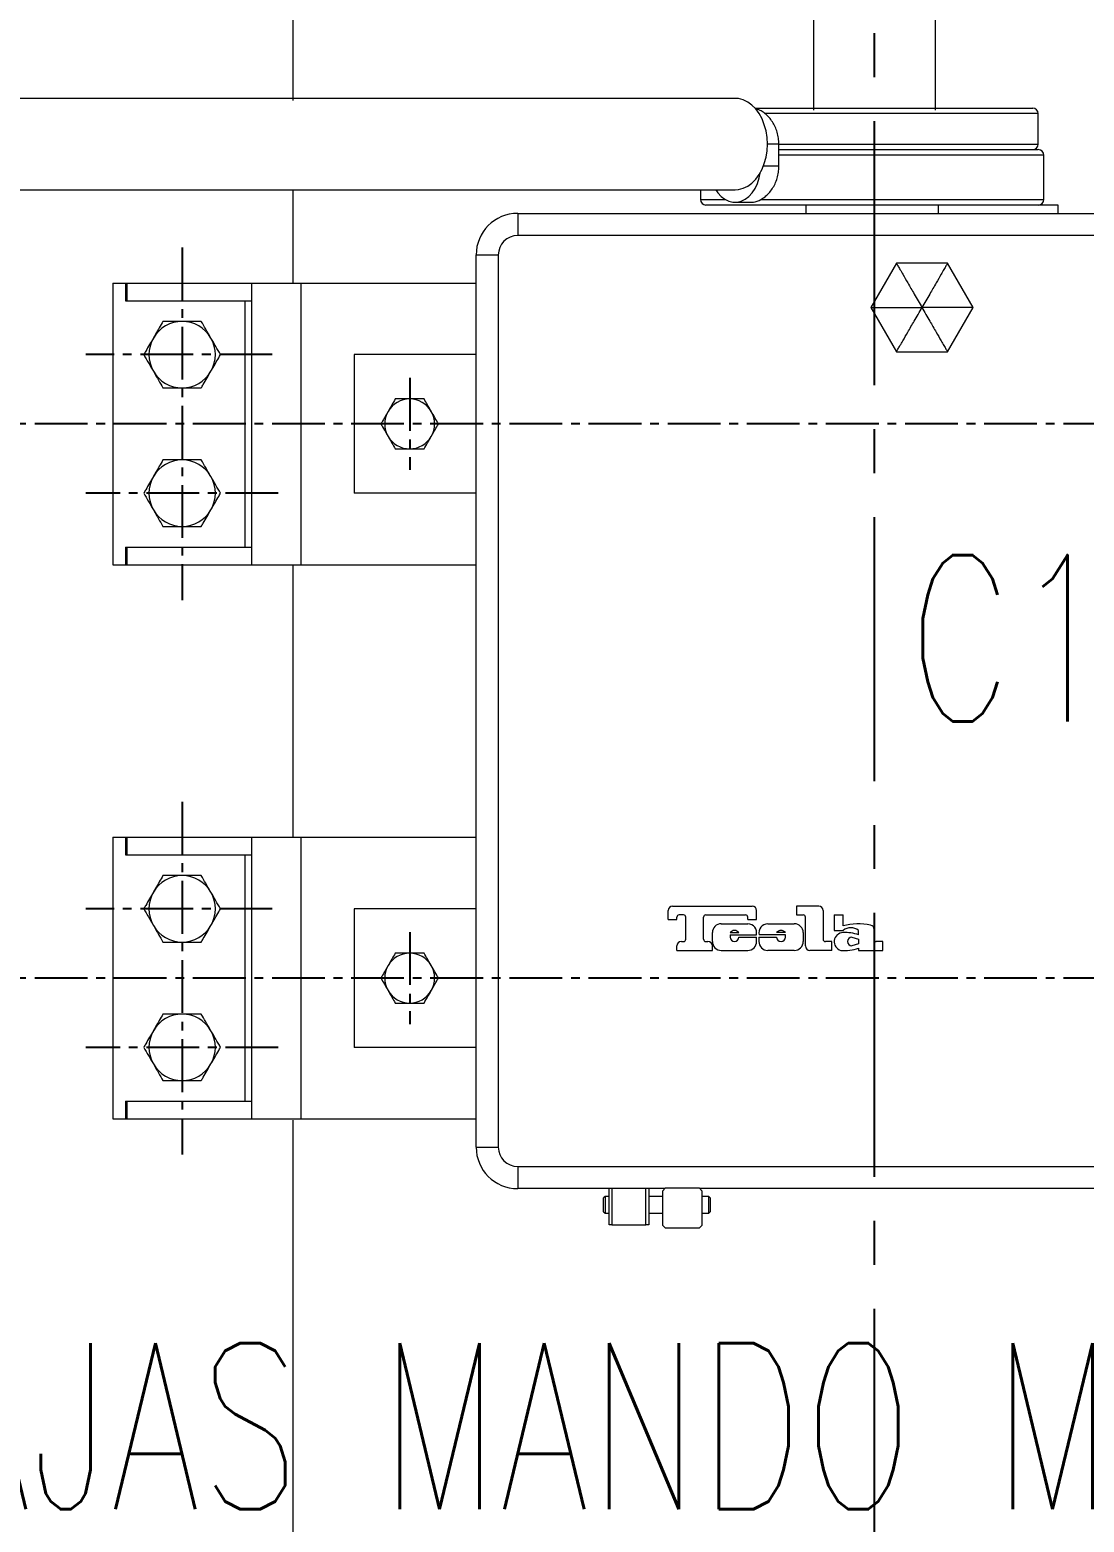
# Model space of a CAD drawing. Header units: millimetres. Extents: x 1587714 to 3094800, y -694377 to -413614.
# Drawn here: x 2024777 to 2025158, y -555875 to -555337 of the extents above; entities that cross this region are included whole.
import ezdxf

# ---------------------------------------------------------------- set-up
doc = ezdxf.new("R2010")
doc.units = ezdxf.units.MM
doc.linetypes.add('CENTER2', pattern=[28.575, 19.05, -3.175, 3.175, -3.175])
for name, color, linetype in [('0_EJES', 1, 'CENTER2'), ('M0_EQUIPOS', 7, 'Continuous'), ('M2_PLBULONES', 2, 'Continuous'), ('M_DIM', 1, 'Continuous')]:
    doc.layers.add(name, color=color, linetype=linetype)
doc.styles.add('STYLE-MSF', font='simplex.shx', dxfattribs={"width": 0.8})

msp = doc.modelspace()

# ---------------------------------------------------------------- linework, layer by layer
at = {"layer": '0_EJES', "ltscale": 5}
msp.add_line((2025082.082, -561179.822), (2025082.082, -549179.822), dxfattribs=at)
at = {"layer": '0_EJES'}
for p, q in [((2024832.0822, -555415.1792), (2024832.0822, -555542.4648)), ((2024864.6269, -555453.822), (2024797.3545, -555453.822)), ((2024914.2562, -555462.2444), (2024914.2562, -555495.3998)), ((2025455.1096, -555478.8221), (2024709.0548, -555478.8221)), ((2024866.8099, -555503.822), (2024797.3545, -555503.822)), ((2024832.0822, -555615.1792), (2024832.0822, -555742.4648)), ((2024864.6269, -555653.822), (2024797.3545, -555653.822)), ((2024914.2562, -555662.2444), (2024914.2562, -555695.3998)), ((2025455.1096, -555678.8221), (2024709.0548, -555678.8221)), ((2024866.8099, -555703.822), (2024797.3545, -555703.822))]:
    msp.add_line(p, q, dxfattribs=at)
at = {"layer": 'M0_EQUIPOS', "color": 180, "linetype": 'Continuous', "lineweight": 15}
for p, q in [((2025060.0826, -552402.1003), (2025060.0826, -555365.6003)), ((2025104.0823, -555365.6003), (2025104.0823, -552402.1003)), ((2025031.7589, -555361.3221), (2024683.8624, -555361.3221)), ((2025038.9439, -555364.8221), (2025139.2562, -555364.8221)), ((2025141.256, -555366.8221), (2025042.5283, -555366.8221)), ((2025141.256, -555377.8221), (2025141.256, -555366.8221)), ((2025047.5823, -555377.8221), (2025043.4262, -555377.8221)), ((2025047.5585, -555377.8221), (2025141.256, -555377.8221)), ((2025047.5823, -555381.822), (2025047.5823, -555377.8221)), ((2025047.5823, -555379.8221), (2025141.256, -555379.8221)), ((2025047.5823, -555385.8221), (2025047.5823, -555381.822)), ((2025143.2563, -555381.822), (2025047.5823, -555381.822)), ((2025143.2563, -555397.8221), (2025143.2563, -555381.822)), ((2025047.5823, -555385.8221), (2025041.9628, -555385.8221)), ((2024683.8624, -555394.3221), (2025031.7589, -555394.3221)), ((2025019.2563, -555394.3221), (2025019.2563, -555397.8221)), ((2025019.2563, -555397.8221), (2025028.2232, -555397.8221)), ((2025141.256, -555399.8221), (2025021.2561, -555399.8221)), ((2025031.7589, -555398.8221), (2025037.4223, -555398.8221)), ((2025041.094, -555397.8221), (2025143.2563, -555397.8221)), ((2025057.2564, -555399.8221), (2025057.2564, -555402.8221)), ((2025105.2562, -555402.8221), (2025105.2562, -555399.8221)), ((2025148.4315, -555399.8221), (2025141.256, -555399.8221)), ((2025148.4315, -555402.8221), (2025148.4315, -555399.8221)), ((2024953.2563, -555402.8221), (2025245.2561, -555402.8221)), ((2024953.2563, -555402.8221), (2024953.2563, -555410.8221)), ((2025245.2561, -555410.8221), (2024953.2563, -555410.8221)), ((2024938.2559, -555739.8221), (2024938.2559, -555417.8221)), ((2024938.2559, -555417.8221), (2024946.2563, -555417.8221)), ((2024946.2563, -555417.8221), (2024946.2563, -555739.8221)), ((2025090.0184, -555420.8221), (2025080.7811, -555436.8221)), ((2025108.494, -555420.8221), (2025090.0184, -555420.8221)), ((2025117.7313, -555436.8221), (2025108.494, -555420.8221)), ((2025080.7811, -555436.8221), (2025090.0184, -555452.822)), ((2025108.494, -555452.822), (2025117.7313, -555436.8221)), ((2024938.2559, -555453.8221), (2024894.2563, -555453.8221)), ((2024894.2563, -555453.8221), (2024894.2563, -555503.822)), ((2025090.0184, -555452.822), (2025108.494, -555452.822)), ((2024938.2559, -555503.822), (2024894.2563, -555503.822)), ((2024894.2563, -555653.8221), (2024894.2563, -555703.822)), ((2024938.2559, -555653.8221), (2024894.2563, -555653.8221)), ((2024938.2559, -555703.822), (2024894.2563, -555703.822)), ((2024938.2559, -555739.8221), (2024946.2563, -555739.8221)), ((2024953.2563, -555746.8221), (2025245.2561, -555746.8221)), ((2024953.2563, -555746.8221), (2024953.2563, -555754.8221)), ((2025006.4065, -555754.8221), (2024953.2563, -555754.8221)), ((2024986.2563, -555767.8221), (2024986.2563, -555754.8221)), ((2024987.2567, -555754.8221), (2024987.2567, -555767.8221)), ((2024999.5562, -555767.8221), (2024999.5562, -555754.8221)), ((2025000.5566, -555754.8221), (2025000.5566, -555767.8221)), ((2025006.5562, -555754.6721), (2025005.5558, -555755.672)), ((2025005.5558, -555755.672), (2025005.5558, -555767.972)), ((2025018.8562, -555754.6721), (2025006.5562, -555754.6721)), ((2025019.8561, -555755.672), (2025018.8562, -555754.6721)), ((2025181.7061, -555754.8221), (2025019.0064, -555754.8221)), ((2025019.8561, -555767.972), (2025019.8561, -555755.672)), ((2024984.8057, -555757.6721), (2024984.306, -555758.1721)), ((2024984.306, -555763.1721), (2024984.306, -555758.1721)), ((2024986.2563, -555757.6721), (2024984.8057, -555757.6721)), ((2024984.8057, -555757.6721), (2024984.8057, -555763.672)), ((2025005.5558, -555757.6721), (2025000.5566, -555757.6721)), ((2025022.3061, -555757.6721), (2025019.8561, -555757.6721)), ((2025022.8063, -555758.1721), (2025022.3061, -555757.6721)), ((2025022.3061, -555763.672), (2025022.3061, -555757.6721)), ((2025022.8063, -555758.1721), (2025022.8063, -555763.1721)), ((2024984.306, -555763.1721), (2024984.8057, -555763.672)), ((2024984.8057, -555763.672), (2024986.2563, -555763.672)), ((2025000.5566, -555763.672), (2025005.5558, -555763.672)), ((2025019.8561, -555763.672), (2025022.3061, -555763.672)), ((2025022.3061, -555763.672), (2025022.8063, -555763.1721)), ((2024987.2567, -555767.8221), (2024986.2563, -555767.8221)), ((2024987.2567, -555767.8221), (2024999.5562, -555767.8221)), ((2025000.5566, -555767.8221), (2024999.5562, -555767.8221)), ((2025005.5558, -555767.972), (2025006.5562, -555768.9721)), ((2025006.5562, -555768.9721), (2025018.8562, -555768.9721)), ((2025018.8562, -555768.9721), (2025019.8561, -555767.972))]:
    msp.add_line(p, q, dxfattribs=at)
at = {"layer": 'M0_EQUIPOS', "color": 1, "linetype": 'Continuous', "lineweight": 15}
for p, q in [((2024872.0819, -554915.622), (2024872.0819, -555362.1003)), ((2024872.0824, -555394.3221), (2024872.0824, -555428.0221)), ((2024872.0824, -555529.6221), (2024872.0824, -555628.0221)), ((2024872.0819, -555730.122), (2024872.0819, -556179.022))]:
    msp.add_line(p, q, dxfattribs=at)
at = {"layer": 'M0_EQUIPOS', "linetype": 'Continuous', "lineweight": 15}
for p, q in [((2024807.0819, -555428.0221), (2024807.0819, -555529.6221)), ((2024807.0819, -555428.0221), (2024811.6852, -555428.0221)), ((2024811.6852, -555428.0221), (2024811.6852, -555434.3721)), ((2024811.6852, -555428.0221), (2024812.0648, -555428.0221)), ((2024812.0648, -555428.0221), (2024812.0648, -555434.3721)), ((2024812.0648, -555428.0221), (2024857.082, -555428.0221)), ((2024857.082, -555428.0221), (2024857.082, -555529.6221)), ((2024857.082, -555428.0221), (2024874.9825, -555428.0221)), ((2024874.9825, -555428.0221), (2024874.9825, -555529.6221)), ((2024874.9825, -555428.0221), (2024938.2559, -555428.0221)), ((2024811.6852, -555434.3721), (2024812.0648, -555434.3721)), ((2024812.0648, -555434.3721), (2024857.082, -555434.3721)), ((2024854.7732, -555434.3721), (2024854.7732, -555523.2721)), ((2024811.6852, -555523.2721), (2024811.6852, -555529.6221)), ((2024811.6852, -555523.2721), (2024812.0648, -555523.2721)), ((2024812.0648, -555523.2721), (2024812.0648, -555529.6221)), ((2024812.0648, -555523.2721), (2024857.082, -555523.2721)), ((2024807.0819, -555529.6221), (2024811.6852, -555529.6221)), ((2024811.6852, -555529.6221), (2024812.0648, -555529.6221)), ((2024812.0648, -555529.6221), (2024857.082, -555529.6221)), ((2024857.082, -555529.6221), (2024874.9825, -555529.6221)), ((2024874.9825, -555529.6221), (2024938.2559, -555529.6221)), ((2024807.0819, -555628.0221), (2024811.6852, -555628.0221)), ((2024807.0819, -555628.0221), (2024807.0819, -555729.6221)), ((2024811.6852, -555628.0221), (2024812.0648, -555628.0221)), ((2024811.6852, -555628.0221), (2024811.6852, -555634.3721)), ((2024812.0648, -555628.0221), (2024857.082, -555628.0221)), ((2024812.0648, -555628.0221), (2024812.0648, -555634.3721)), ((2024857.082, -555628.0221), (2024874.9825, -555628.0221)), ((2024857.082, -555628.0221), (2024857.082, -555729.6221)), ((2024874.9825, -555628.0221), (2024874.9825, -555729.6221)), ((2024874.9825, -555628.0221), (2024938.2559, -555628.0221)), ((2024811.6852, -555634.3721), (2024812.0648, -555634.3721)), ((2024812.0648, -555634.3721), (2024857.082, -555634.3721)), ((2024854.7732, -555634.3721), (2024854.7732, -555723.2721)), ((2024811.6852, -555723.2721), (2024812.0648, -555723.2721)), ((2024811.6852, -555723.2721), (2024811.6852, -555729.6221)), ((2024812.0648, -555723.2721), (2024857.082, -555723.2721)), ((2024812.0648, -555723.2721), (2024812.0648, -555729.6221)), ((2024807.0819, -555729.6221), (2024811.6852, -555729.6221)), ((2024811.6852, -555729.6221), (2024812.0648, -555729.6221)), ((2024812.0648, -555729.6221), (2024857.082, -555729.6221)), ((2024857.082, -555729.6221), (2024874.9825, -555729.6221)), ((2024874.9825, -555729.6221), (2024938.2559, -555729.6221))]:
    msp.add_line(p, q, dxfattribs=at)
at = {"layer": 'M0_EQUIPOS', "color": 180, "linetype": 'Continuous', "lineweight": 15, "flags": 128}
for points in [[(2025043.4262, -555377.8221), (2025043.3017, -555375.4197), (2025042.9312, -555373.0684), (2025042.3228, -555370.8186), (2025041.4893, -555368.718), (2025040.4483, -555366.8113), (2025039.2219, -555365.1394), (2025037.8367, -555363.7378), (2025036.3218, -555362.6364), (2025034.7096, -555361.8585), (2025033.035, -555361.421), (2025031.7589, -555361.3221)], [(2025031.7589, -555394.3221), (2025033.035, -555394.2231), (2025034.7096, -555393.7855), (2025036.3218, -555393.0078), (2025037.8367, -555391.9063), (2025039.2219, -555390.5048), (2025040.4483, -555388.8329), (2025041.4893, -555386.9262), (2025042.3228, -555384.8256), (2025042.9312, -555382.5757), (2025043.3017, -555380.2245), (2025043.4262, -555377.8221)], [(2025024.8033, -555394.3221), (2025025.5329, -555395.3865), (2025026.7312, -555396.7052), (2025028.0663, -555397.7272), (2025029.5021, -555398.4243), (2025030.9998, -555398.7777), (2025032.5181, -555398.7777), (2025034.0153, -555398.4243), (2025035.4511, -555397.7272), (2025036.7867, -555396.7052), (2025037.9845, -555395.3865), (2025039.0131, -555393.8069), (2025039.8432, -555392.0094), (2025040.4531, -555390.0432), (2025040.7859, -555388.2752)]]:
    msp.add_lwpolyline(points, dxfattribs=at)
at = {"layer": 'M0_EQUIPOS', "color": 180, "linetype": 'Continuous', "lineweight": 15}
for centre, radius, start, end in [((2025139.2562, -555366.8221), 2, 0, 90), ((2025139.2562, -555377.8221), 2, 270, 0), ((2025141.2562, -555381.8221), 2, 0, 90), ((2025021.2562, -555397.8221), 2, 180, 270), ((2025141.2562, -555397.8221), 2, 270, 0), ((2024953.2562, -555417.8221), 15, 90, 180), ((2024953.2562, -555417.8221), 7, 90, 180), ((2024953.2562, -555739.8221), 15, 180, 270), ((2024953.2562, -555739.8221), 7, 180, 270)]:
    msp.add_arc(centre, radius, start, end, dxfattribs=at)
for points, knots in [([(2025047.5823, -555377.8221), (2025047.5532, -555377.1106), (2025047.4943, -555375.6667), (2025047.0217, -555373.5723), (2025046.2832, -555371.5815), (2025045.293, -555369.7738), (2025044.0753, -555368.1696), (2025042.6891, -555366.8304), (2025041.1654, -555365.8148), (2025039.9646, -555365.2301), (2025039.2861, -555365.1058), (2025039.1471, -555365.0803)], [0, 0, 0, 0, 0.11817942, 0.23984137, 0.35801084, 0.47950759, 0.59931919, 0.72253976, 0.84340904, 0.96789916, 1, 1, 1, 1]), ([(2025041.094, -555397.8221), (2025041.2185, -555397.7519), (2025041.8483, -555397.3969), (2025042.9469, -555396.586), (2025044.3001, -555395.2169), (2025045.4813, -555393.5686), (2025046.4508, -555391.6915), (2025047.142, -555389.6375), (2025047.5246, -555387.655), (2025047.565, -555386.3702), (2025047.5823, -555385.8221)], [0, 0, 0, 0, 0.03477913, 0.17585123, 0.31692858, 0.46070813, 0.60448144, 0.74862717, 0.89275655, 1, 1, 1, 1]), ([(2025037.4214, -555398.7775), (2025037.7452, -555398.7822), (2025038.9555, -555398.7994), (2025040.1899, -555398.2353), (2025041.094, -555397.8221)], [0, 0, 0, 0, 0.267559877, 1, 1, 1, 1]), ([(2025090.0184, -555420.8221), (2025090.0307, -555420.8432), (2025090.0555, -555420.8859), (2025090.2699, -555421.2566), (2025090.6766, -555421.9625), (2025091.3779, -555423.1757), (2025092.5646, -555425.2315), (2025094.2825, -555428.2082), (2025096.6006, -555432.2217), (2025098.3149, -555435.1915), (2025099.2562, -555436.8221)], [0, 0, 0, 0, 0.03981375, 0.08039981, 0.12568938, 0.20837545, 0.31368872, 0.49377566, 0.72205566, 1, 1, 1, 1]), ([(2025108.494, -555420.8221), (2025108.4816, -555420.8432), (2025108.4567, -555420.8859), (2025108.2432, -555421.2567), (2025107.8355, -555421.9624), (2025107.1346, -555423.1756), (2025105.9484, -555425.2318), (2025104.2297, -555428.208), (2025101.9118, -555432.2218), (2025100.1975, -555435.1916), (2025099.2562, -555436.8221)], [0, 0, 0, 0, 0.03981362, 0.08039408, 0.12569168, 0.2083775, 0.31367935, 0.49377725, 0.72205653, 1, 1, 1, 1]), ([(2025080.7811, -555436.8221), (2025080.8055, -555436.8221), (2025080.8548, -555436.8221), (2025081.2829, -555436.8221), (2025082.0975, -555436.8221), (2025083.4988, -555436.8221), (2025085.8726, -555436.8221), (2025089.3095, -555436.8221), (2025093.9444, -555436.8221), (2025097.3734, -555436.8221), (2025099.2562, -555436.8221)], [0, 0, 0, 0, 0.03981277, 0.08039507, 0.1256825, 0.20836736, 0.31368499, 0.49378653, 0.72204667, 1, 1, 1, 1]), ([(2025090.0184, -555452.822), (2025090.0307, -555452.8009), (2025090.0555, -555452.7582), (2025090.2699, -555452.3875), (2025090.6766, -555451.6818), (2025091.3779, -555450.4683), (2025092.5646, -555448.4127), (2025094.2825, -555445.4359), (2025096.6007, -555441.4225), (2025098.315, -555438.4527), (2025099.2562, -555436.8221)], [0, 0, 0, 0, 0.03981392, 0.08040015, 0.12568637, 0.20837716, 0.31369087, 0.49377857, 0.72205448, 1, 1, 1, 1]), ([(2025099.2562, -555436.8221), (2025100.1975, -555438.4527), (2025101.9118, -555441.4224), (2025104.2297, -555445.4361), (2025105.9484, -555448.4124), (2025107.1346, -555450.4684), (2025107.8354, -555451.6819), (2025108.2432, -555452.3874), (2025108.4567, -555452.7582), (2025108.4816, -555452.8009), (2025108.494, -555452.822)], [0, 0, 0, 0, 0.27794465, 0.50621984, 0.6863185, 0.79162079, 0.87431133, 0.91960557, 0.96018621, 1, 1, 1, 1]), ([(2025117.7313, -555436.8221), (2025117.7069, -555436.8221), (2025117.6576, -555436.8221), (2025117.2295, -555436.8221), (2025116.4149, -555436.8221), (2025115.0136, -555436.8221), (2025112.6397, -555436.8221), (2025109.2029, -555436.8221), (2025104.568, -555436.8221), (2025101.139, -555436.8221), (2025099.2562, -555436.8221)], [0, 0, 0, 0, 0.03981277, 0.08039507, 0.1256825, 0.20836736, 0.31368499, 0.49378653, 0.72204667, 1, 1, 1, 1])]:
    msp.add_open_spline(points, degree=3, knots=knots, dxfattribs=at)
at = {"layer": 'M2_PLBULONES', "linetype": 'Continuous', "lineweight": 15}
for p, q in [((2025009.1559, -555652.8221), (2025037.9564, -555652.8221)), ((2025053.9562, -555652.8221), (2025053.9562, -555656.0221)), ((2025061.9561, -555652.8221), (2025053.9562, -555652.8221)), ((2025007.5566, -555657.622), (2025007.5566, -555654.4221)), ((2025007.5566, -555657.622), (2025010.7562, -555657.622)), ((2025010.7562, -555657.622), (2025010.7562, -555656.822)), ((2025013.1566, -555656.0221), (2025011.5563, -555656.0221)), ((2025013.9558, -555664.822), (2025013.9558, -555656.822)), ((2025020.3563, -555664.822), (2025020.3563, -555656.822)), ((2025021.156, -555656.0221), (2025035.556, -555656.0221)), ((2025036.3561, -555657.622), (2025036.3561, -555656.822)), ((2025036.3561, -555657.622), (2025039.5562, -555657.622)), ((2025039.5562, -555657.622), (2025039.5562, -555654.4221)), ((2025053.9562, -555656.0221), (2025056.3561, -555656.0221)), ((2025057.1562, -555667.2221), (2025057.1562, -555656.822)), ((2025063.5564, -555654.4221), (2025063.5564, -555664.822)), ((2025067.5561, -555656.0221), (2025067.5561, -555661.6221)), ((2025067.5561, -555656.0221), (2025070.7561, -555656.0221)), ((2025070.7561, -555660.0221), (2025070.7561, -555656.0221)), ((2025023.5564, -555665.6221), (2025023.5564, -555662.4221)), ((2025026.7564, -555659.2221), (2025036.3561, -555659.2221)), ((2025029.956, -555662.4221), (2025033.1561, -555662.4221)), ((2025029.956, -555663.2221), (2025039.4546, -555663.2221)), ((2025029.956, -555663.2221), (2025029.956, -555664.022)), ((2025033.1561, -555664.022), (2025039.5562, -555664.022)), ((2025039.5562, -555665.6221), (2025039.5562, -555664.022)), ((2025040.3563, -555664.022), (2025040.3563, -555665.6221)), ((2025040.3563, -555664.022), (2025046.7564, -555664.022)), ((2025049.956, -555663.2221), (2025040.4579, -555663.2221)), ((2025043.5564, -555659.2221), (2025053.1561, -555659.2221)), ((2025049.956, -555662.4221), (2025046.7564, -555662.4221)), ((2025049.956, -555664.022), (2025049.956, -555663.2221)), ((2025056.3561, -555662.4221), (2025056.3561, -555665.6221)), ((2025067.5561, -555661.6221), (2025070.7561, -555661.6221)), ((2025073.9562, -555664.022), (2025076.3561, -555664.822)), ((2025076.3561, -555663.2221), (2025076.3561, -555661.6221)), ((2025081.9561, -555664.822), (2025081.9561, -555661.2621)), ((2025010.7562, -555668.8221), (2025010.7562, -555667.2221)), ((2025010.7562, -555668.8221), (2025023.5564, -555668.8221)), ((2025012.3564, -555665.6221), (2025013.1566, -555665.6221)), ((2025021.156, -555665.6221), (2025021.9561, -555665.6221)), ((2025023.5564, -555668.8221), (2025023.5564, -555667.2221)), ((2025026.7564, -555668.8221), (2025036.3561, -555668.8221)), ((2025053.1561, -555668.8221), (2025043.5564, -555668.8221)), ((2025066.7564, -555668.8221), (2025058.756, -555668.8221)), ((2025066.7564, -555665.6221), (2025064.356, -555665.6221)), ((2025066.7564, -555668.8221), (2025066.7564, -555665.6221)), ((2025076.3561, -555666.4221), (2025073.9562, -555667.2221)), ((2025076.3561, -555664.822), (2025076.3561, -555666.4221)), ((2025076.3561, -555668.0221), (2025076.3561, -555668.8221)), ((2025076.3561, -555668.8221), (2025085.1561, -555668.8221)), ((2025085.1561, -555665.6221), (2025082.7562, -555665.6221)), ((2025085.1561, -555668.8221), (2025085.1561, -555665.6221))]:
    msp.add_line(p, q, dxfattribs=at)
for centre, radius, start, end in [((2024832.0822, -555453.8221), 12, 90, 150), ((2024832.0822, -555453.8221), 12, 30, 90), ((2024832.0822, -555453.8221), 12, 150, 210), ((2024832.0822, -555453.8221), 12, 330, 30), ((2024832.0822, -555453.8221), 12, 210, 270), ((2024832.0822, -555453.8221), 12, 270, 330), ((2024914.2562, -555478.8221), 9, 90, 150), ((2024914.2562, -555478.8221), 9, 30, 90), ((2024914.2562, -555478.8221), 9, 150, 210), ((2024914.2562, -555478.8221), 9, 330, 30), ((2024914.2562, -555478.8221), 9, 210, 270), ((2024914.2562, -555478.8221), 9, 270, 330), ((2024832.0822, -555503.8221), 12, 90, 150), ((2024832.0822, -555503.8221), 12, 30, 90), ((2024832.0822, -555503.8221), 12, 150, 210), ((2024832.0822, -555503.8221), 12, 330, 30), ((2024832.0822, -555503.8221), 12, 210, 270), ((2024832.0822, -555503.8221), 12, 270, 330), ((2024832.0822, -555653.8221), 12, 90, 150), ((2024832.0822, -555653.8221), 12, 30, 90), ((2024832.0822, -555653.8221), 12, 150, 210), ((2024832.0822, -555653.8221), 12, 330, 30), ((2025009.1562, -555654.4221), 1.6, 90, 180), ((2025037.9562, -555654.4221), 1.6, 0, 90), ((2025061.9562, -555654.4221), 1.6, 0, 90), ((2025011.5562, -555656.8221), 0.8, 90, 180), ((2025013.1562, -555656.8221), 0.8, 0, 90), ((2025021.1562, -555656.8221), 0.8, 90, 180), ((2025035.5562, -555656.8221), 0.8, 0, 90), ((2025056.3562, -555656.8221), 0.8, 0, 90), ((2024832.0822, -555653.8221), 12, 210, 270), ((2024832.0822, -555653.8221), 12, 270, 330), ((2025026.7562, -555662.4221), 3.2, 90, 180), ((2025031.5562, -555663.6221), 2, 36.869898, 143.130102), ((2025031.5562, -555664.0221), 1.6, 180, 0), ((2025036.3562, -555662.4221), 3.2, 345.522488, 90), ((2025043.5562, -555662.4221), 3.2, 90, 194.477512), ((2025048.3562, -555663.6221), 2, 36.869898, 143.130102), ((2025048.3562, -555664.0221), 1.6, 180, 0), ((2025053.1562, -555662.4221), 3.2, 0, 90), ((2025070.8134, -555665.6792), 3.2576, 91.005086, 254.744881), ((2025076.3562, -555679.2221), 20, 77.444142, 106.260205), ((2025073.5562, -555665.2221), 4.5607, 52.125016, 127.874984), ((2025071.5562, -555676.8221), 14.4222, 70.559965, 93.17983), ((2025073.9562, -555665.6221), 1.6, 90, 270), ((2025080.3562, -555661.2621), 1.6, 0, 77.444142), ((2025012.3562, -555667.2221), 1.6, 90, 180), ((2025013.1562, -555664.8221), 0.8, 270, 0), ((2025021.1562, -555664.8221), 0.8, 180, 270), ((2025021.9562, -555667.2221), 1.6, 0, 90), ((2025026.7562, -555665.6221), 3.2, 180, 270), ((2025036.3562, -555665.6221), 3.2, 270, 0), ((2025043.5562, -555665.6221), 3.2, 180, 270), ((2025053.1562, -555665.6221), 3.2, 270, 0), ((2025058.7562, -555667.2221), 1.6, 180, 270), ((2025064.3562, -555664.8221), 0.8, 180, 270), ((2025071.1562, -555652.4221), 16.4438, 265.815084, 288.434949), ((2025082.7562, -555664.8221), 0.8, 180, 270), ((2024914.2562, -555678.8221), 9, 150, 210), ((2024914.2562, -555678.8221), 9, 90, 150), ((2024914.2562, -555678.8221), 9, 30, 90), ((2024914.2562, -555678.8221), 9, 330, 30), ((2024914.2562, -555678.8221), 9, 210, 270), ((2024914.2562, -555678.8221), 9, 270, 330), ((2024832.0822, -555703.8221), 12, 90, 150), ((2024832.0822, -555703.8221), 12, 30, 90), ((2024832.0822, -555703.8221), 12, 150, 210), ((2024832.0822, -555703.8221), 12, 330, 30), ((2024832.0822, -555703.8221), 12, 210, 270), ((2024832.0822, -555703.8221), 12, 270, 330)]:
    msp.add_arc(centre, radius, start, end, dxfattribs=at)
for points, knots in [([(2024825.154, -555441.8221), (2024824.277, -555443.3412), (2024823.1345, -555445.32), (2024821.9626, -555447.3503), (2024821.6902, -555447.822)], [0, 0, 0, 0, 0.76763303, 1, 1, 1, 1]), ([(2024832.0824, -555441.8221), (2024831.9181, -555441.8221), (2024830.6745, -555441.8221), (2024828.3296, -555441.8221), (2024826.219, -555441.8221), (2024825.154, -555441.8221)], [0, 0, 0, 0, 0.07014043, 0.53076667, 1, 1, 1, 1]), ([(2024839.0109, -555441.8221), (2024837.8855, -555441.8221), (2024835.6144, -555441.8221), (2024833.2667, -555441.8221), (2024832.0824, -555441.8221)], [0, 0, 0, 0, 0.49554728, 1, 1, 1, 1]), ([(2024842.4746, -555447.822), (2024842.3926, -555447.6798), (2024841.7714, -555446.6025), (2024840.598, -555444.5725), (2024839.5431, -555442.7444), (2024839.0109, -555441.8221)], [0, 0, 0, 0, 0.07006896, 0.53079819, 1, 1, 1, 1]), ([(2024821.6902, -555447.822), (2024821.2313, -555448.6167), (2024820.3066, -555450.2181), (2024819.1519, -555452.2172), (2024818.4643, -555453.4084), (2024818.2255, -555453.8221)], [0, 0, 0, 0, 0.3913753, 0.78865126, 1, 1, 1, 1]), ([(2024845.9384, -555453.8221), (2024845.376, -555452.8476), (2024844.241, -555450.8807), (2024843.067, -555448.8478), (2024842.4746, -555447.822)], [0, 0, 0, 0, 0.495429077, 1, 1, 1, 1]), ([(2024818.2255, -555453.8221), (2024818.7883, -555454.7965), (2024819.924, -555456.7632), (2024821.0979, -555458.7963), (2024821.6902, -555459.8221)], [0, 0, 0, 0, 0.49546244, 1, 1, 1, 1]), ([(2024842.4746, -555459.8221), (2024842.7469, -555459.3504), (2024843.9189, -555457.3201), (2024845.0614, -555455.3412), (2024845.9384, -555453.8221)], [0, 0, 0, 0, 0.23236361, 1, 1, 1, 1]), ([(2024821.6902, -555459.8221), (2024821.7722, -555459.9643), (2024822.3935, -555461.0417), (2024823.5668, -555463.0717), (2024824.6217, -555464.8997), (2024825.154, -555465.822)], [0, 0, 0, 0, 0.07006896, 0.53079819, 1, 1, 1, 1]), ([(2024839.0109, -555465.822), (2024839.2497, -555465.4084), (2024839.931, -555464.2282), (2024841.0846, -555462.2293), (2024842.0092, -555460.628), (2024842.4746, -555459.8221)], [0, 0, 0, 0, 0.211352249, 0.603074278, 1, 1, 1, 1]), ([(2024825.154, -555465.822), (2024826.2791, -555465.822), (2024828.5501, -555465.822), (2024830.8978, -555465.822), (2024832.0824, -555465.822)], [0, 0, 0, 0, 0.49541356, 1, 1, 1, 1]), ([(2024832.0824, -555465.822), (2024832.2465, -555465.822), (2024833.4901, -555465.822), (2024835.835, -555465.822), (2024837.9458, -555465.822), (2024839.0109, -555465.822)], [0, 0, 0, 0, 0.07000482, 0.53076637, 1, 1, 1, 1]), ([(2024909.0602, -555469.8221), (2024908.6381, -555470.5529), (2024907.7862, -555472.0278), (2024906.9063, -555473.5528), (2024906.4624, -555474.3221)], [0, 0, 0, 0, 0.495491133, 1, 1, 1, 1]), ([(2024914.2558, -555469.8221), (2024912.8421, -555469.8221), (2024911.0833, -555469.8221), (2024909.3921, -555469.8221), (2024909.0602, -555469.8221)], [0, 0, 0, 0, 0.80370394, 1, 1, 1, 1]), ([(2024919.4523, -555469.8221), (2024918.1159, -555469.8221), (2024916.4015, -555469.8221), (2024914.6434, -555469.8221), (2024914.2558, -555469.8221)], [0, 0, 0, 0, 0.77955281, 1, 1, 1, 1]), ([(2024922.0502, -555474.3221), (2024921.9888, -555474.2154), (2024921.524, -555473.4068), (2024920.6423, -555471.8852), (2024919.8514, -555470.5139), (2024919.4523, -555469.8221)], [0, 0, 0, 0, 0.07003747, 0.53080971, 1, 1, 1, 1]), ([(2024906.4624, -555474.3221), (2024906.4007, -555474.4288), (2024905.9337, -555475.2362), (2024905.0555, -555476.7599), (2024904.2633, -555478.1304), (2024903.8636, -555478.822)], [0, 0, 0, 0, 0.07010341, 0.530753914, 1, 1, 1, 1]), ([(2024924.6489, -555478.822), (2024924.2269, -555478.0912), (2024923.3751, -555476.6162), (2024922.4945, -555475.0914), (2024922.0502, -555474.3221)], [0, 0, 0, 0, 0.49545614, 1, 1, 1, 1]), ([(2024903.8636, -555478.822), (2024904.2856, -555479.5529), (2024905.1374, -555481.0279), (2024906.018, -555482.5527), (2024906.4624, -555483.3221)], [0, 0, 0, 0, 0.49544647, 1, 1, 1, 1]), ([(2024922.0502, -555483.3221), (2024922.1118, -555483.2154), (2024922.5788, -555482.408), (2024923.4571, -555480.8843), (2024924.2492, -555479.5137), (2024924.6489, -555478.822)], [0, 0, 0, 0, 0.07010207, 0.53074379, 1, 1, 1, 1]), ([(2024906.4624, -555483.3221), (2024906.5237, -555483.4287), (2024906.9887, -555484.2373), (2024907.8702, -555485.759), (2024908.6611, -555487.1302), (2024909.0602, -555487.8221)], [0, 0, 0, 0, 0.07001791, 0.53079039, 1, 1, 1, 1]), ([(2024919.4523, -555487.8221), (2024919.8744, -555487.0913), (2024920.7263, -555485.6165), (2024921.6062, -555484.0915), (2024922.0502, -555483.3221)], [0, 0, 0, 0, 0.495491133, 1, 1, 1, 1]), ([(2024825.154, -555491.8221), (2024824.277, -555493.3412), (2024823.1346, -555495.3201), (2024821.9626, -555497.3503), (2024821.6902, -555497.8221)], [0, 0, 0, 0, 0.76763639, 1, 1, 1, 1]), ([(2024832.0824, -555491.8221), (2024831.9181, -555491.8221), (2024830.6745, -555491.8221), (2024828.3296, -555491.8221), (2024826.219, -555491.8221), (2024825.154, -555491.8221)], [0, 0, 0, 0, 0.07014043, 0.53076667, 1, 1, 1, 1]), ([(2024839.0109, -555491.8221), (2024837.8855, -555491.8221), (2024835.6144, -555491.8221), (2024833.2667, -555491.8221), (2024832.0824, -555491.8221)], [0, 0, 0, 0, 0.49554728, 1, 1, 1, 1]), ([(2024842.4746, -555497.8221), (2024842.3926, -555497.6798), (2024841.7715, -555496.6024), (2024840.598, -555494.5724), (2024839.5431, -555492.7444), (2024839.0109, -555491.8221)], [0, 0, 0, 0, 0.07008262, 0.53080508, 1, 1, 1, 1]), ([(2024909.0602, -555487.8221), (2024909.3921, -555487.8221), (2024911.0833, -555487.8221), (2024912.8421, -555487.8221), (2024914.2558, -555487.8221)], [0, 0, 0, 0, 0.19629606, 1, 1, 1, 1]), ([(2024914.2558, -555487.8221), (2024914.6434, -555487.8221), (2024916.4015, -555487.8221), (2024918.1159, -555487.8221), (2024919.4523, -555487.8221)], [0, 0, 0, 0, 0.22044719, 1, 1, 1, 1]), ([(2024821.6902, -555497.8221), (2024821.2313, -555498.6168), (2024820.3065, -555500.2182), (2024819.1519, -555502.2172), (2024818.4643, -555503.4084), (2024818.2255, -555503.822)], [0, 0, 0, 0, 0.39138086, 0.78866245, 1, 1, 1, 1]), ([(2024845.9384, -555503.822), (2024845.376, -555502.8476), (2024844.2409, -555500.8808), (2024843.067, -555498.8479), (2024842.4746, -555497.8221)], [0, 0, 0, 0, 0.49542185, 1, 1, 1, 1]), ([(2024818.2255, -555503.822), (2024818.7883, -555504.7964), (2024819.924, -555506.7631), (2024821.0979, -555508.7963), (2024821.6902, -555509.8221)], [0, 0, 0, 0, 0.49546244, 1, 1, 1, 1]), ([(2024842.4746, -555509.8221), (2024842.7469, -555509.3503), (2024843.9189, -555507.32), (2024845.0614, -555505.3411), (2024845.9384, -555503.822)], [0, 0, 0, 0, 0.23236361, 1, 1, 1, 1]), ([(2024821.6902, -555509.8221), (2024821.7722, -555509.9643), (2024822.3934, -555511.0418), (2024823.5669, -555513.0717), (2024824.6217, -555514.8998), (2024825.154, -555515.8221)], [0, 0, 0, 0, 0.07008262, 0.53080508, 1, 1, 1, 1]), ([(2024839.0109, -555515.8221), (2024839.2497, -555515.4084), (2024839.9309, -555514.2282), (2024841.0847, -555512.2294), (2024842.0093, -555510.628), (2024842.4746, -555509.8221)], [0, 0, 0, 0, 0.211363397, 0.603065347, 1, 1, 1, 1]), ([(2024825.154, -555515.8221), (2024826.2791, -555515.8221), (2024828.5501, -555515.8221), (2024830.8978, -555515.8221), (2024832.0824, -555515.8221)], [0, 0, 0, 0, 0.49541356, 1, 1, 1, 1]), ([(2024832.0824, -555515.8221), (2024832.2465, -555515.8221), (2024833.4901, -555515.8221), (2024835.835, -555515.8221), (2024837.9458, -555515.8221), (2024839.0109, -555515.8221)], [0, 0, 0, 0, 0.07000482, 0.53076637, 1, 1, 1, 1]), ([(2024825.154, -555641.8221), (2024824.277, -555643.3412), (2024823.1345, -555645.32), (2024821.9626, -555647.3503), (2024821.6902, -555647.822)], [0, 0, 0, 0, 0.76763303, 1, 1, 1, 1]), ([(2024832.0824, -555641.8221), (2024831.9181, -555641.8221), (2024830.6745, -555641.8221), (2024828.3296, -555641.8221), (2024826.219, -555641.8221), (2024825.154, -555641.8221)], [0, 0, 0, 0, 0.07014043, 0.53076667, 1, 1, 1, 1]), ([(2024839.0109, -555641.8221), (2024837.8855, -555641.8221), (2024835.6144, -555641.8221), (2024833.2667, -555641.8221), (2024832.0824, -555641.8221)], [0, 0, 0, 0, 0.49554728, 1, 1, 1, 1]), ([(2024842.4746, -555647.822), (2024842.3926, -555647.6798), (2024841.7714, -555646.6025), (2024840.598, -555644.5725), (2024839.5431, -555642.7444), (2024839.0109, -555641.8221)], [0, 0, 0, 0, 0.07006896, 0.53079819, 1, 1, 1, 1]), ([(2024821.6902, -555647.822), (2024821.2313, -555648.6167), (2024820.3066, -555650.2181), (2024819.1519, -555652.2172), (2024818.4643, -555653.4084), (2024818.2255, -555653.8221)], [0, 0, 0, 0, 0.3913753, 0.78865126, 1, 1, 1, 1]), ([(2024845.9384, -555653.8221), (2024845.376, -555652.8476), (2024844.241, -555650.8807), (2024843.067, -555648.8478), (2024842.4746, -555647.822)], [0, 0, 0, 0, 0.495429077, 1, 1, 1, 1]), ([(2024818.2255, -555653.8221), (2024818.7883, -555654.7965), (2024819.924, -555656.7632), (2024821.0979, -555658.7963), (2024821.6902, -555659.8221)], [0, 0, 0, 0, 0.49546244, 1, 1, 1, 1]), ([(2024842.4746, -555659.8221), (2024842.7469, -555659.3504), (2024843.9189, -555657.3201), (2024845.0614, -555655.3412), (2024845.9384, -555653.8221)], [0, 0, 0, 0, 0.23236361, 1, 1, 1, 1]), ([(2024821.6902, -555659.8221), (2024821.7722, -555659.9643), (2024822.3935, -555661.0417), (2024823.5668, -555663.0717), (2024824.6217, -555664.8997), (2024825.154, -555665.822)], [0, 0, 0, 0, 0.07006896, 0.53079819, 1, 1, 1, 1]), ([(2024839.0109, -555665.822), (2024839.2497, -555665.4084), (2024839.931, -555664.2282), (2024841.0846, -555662.2293), (2024842.0092, -555660.628), (2024842.4746, -555659.8221)], [0, 0, 0, 0, 0.211352249, 0.603074278, 1, 1, 1, 1]), ([(2024825.154, -555665.822), (2024826.2791, -555665.822), (2024828.5501, -555665.822), (2024830.8978, -555665.822), (2024832.0824, -555665.822)], [0, 0, 0, 0, 0.49541356, 1, 1, 1, 1]), ([(2024832.0824, -555665.822), (2024832.2465, -555665.822), (2024833.4901, -555665.822), (2024835.835, -555665.822), (2024837.9458, -555665.822), (2024839.0109, -555665.822)], [0, 0, 0, 0, 0.07000482, 0.53076637, 1, 1, 1, 1]), ([(2024906.4624, -555674.3221), (2024906.4007, -555674.4288), (2024905.9337, -555675.2362), (2024905.0555, -555676.7599), (2024904.2633, -555678.1304), (2024903.8636, -555678.822)], [0, 0, 0, 0, 0.07010341, 0.530753914, 1, 1, 1, 1]), ([(2024909.0602, -555669.8221), (2024908.6381, -555670.5529), (2024907.7862, -555672.0278), (2024906.9063, -555673.5528), (2024906.4624, -555674.3221)], [0, 0, 0, 0, 0.495491133, 1, 1, 1, 1]), ([(2024914.2558, -555669.8221), (2024912.8421, -555669.8221), (2024911.0833, -555669.8221), (2024909.3921, -555669.8221), (2024909.0602, -555669.8221)], [0, 0, 0, 0, 0.80370394, 1, 1, 1, 1]), ([(2024919.4523, -555669.8221), (2024918.1159, -555669.8221), (2024916.4015, -555669.8221), (2024914.6434, -555669.8221), (2024914.2558, -555669.8221)], [0, 0, 0, 0, 0.77955281, 1, 1, 1, 1]), ([(2024922.0502, -555674.3221), (2024921.9888, -555674.2154), (2024921.524, -555673.4068), (2024920.6423, -555671.8852), (2024919.8514, -555670.5139), (2024919.4523, -555669.8221)], [0, 0, 0, 0, 0.07003747, 0.53080971, 1, 1, 1, 1]), ([(2024924.6489, -555678.822), (2024924.2269, -555678.0912), (2024923.3751, -555676.6162), (2024922.4945, -555675.0914), (2024922.0502, -555674.3221)], [0, 0, 0, 0, 0.49545614, 1, 1, 1, 1]), ([(2024903.8636, -555678.822), (2024904.2856, -555679.5529), (2024905.1374, -555681.0279), (2024906.018, -555682.5527), (2024906.4624, -555683.3221)], [0, 0, 0, 0, 0.49544647, 1, 1, 1, 1]), ([(2024922.0502, -555683.3221), (2024922.1118, -555683.2154), (2024922.5788, -555682.408), (2024923.4571, -555680.8843), (2024924.2492, -555679.5137), (2024924.6489, -555678.822)], [0, 0, 0, 0, 0.07010207, 0.53074379, 1, 1, 1, 1]), ([(2024906.4624, -555683.3221), (2024906.5237, -555683.4287), (2024906.9887, -555684.2373), (2024907.8702, -555685.759), (2024908.6611, -555687.1302), (2024909.0602, -555687.8221)], [0, 0, 0, 0, 0.07001791, 0.53079039, 1, 1, 1, 1]), ([(2024919.4523, -555687.8221), (2024919.8744, -555687.0913), (2024920.7263, -555685.6165), (2024921.6062, -555684.0915), (2024922.0502, -555683.3221)], [0, 0, 0, 0, 0.495491133, 1, 1, 1, 1]), ([(2024909.0602, -555687.8221), (2024909.3921, -555687.8221), (2024911.0833, -555687.8221), (2024912.8421, -555687.8221), (2024914.2558, -555687.8221)], [0, 0, 0, 0, 0.19629606, 1, 1, 1, 1]), ([(2024914.2558, -555687.8221), (2024914.6434, -555687.8221), (2024916.4015, -555687.8221), (2024918.1159, -555687.8221), (2024919.4523, -555687.8221)], [0, 0, 0, 0, 0.22044719, 1, 1, 1, 1]), ([(2024825.154, -555691.8221), (2024824.277, -555693.3412), (2024823.1346, -555695.3201), (2024821.9626, -555697.3503), (2024821.6902, -555697.8221)], [0, 0, 0, 0, 0.76763639, 1, 1, 1, 1]), ([(2024832.0824, -555691.8221), (2024831.9181, -555691.8221), (2024830.6745, -555691.8221), (2024828.3296, -555691.8221), (2024826.219, -555691.8221), (2024825.154, -555691.8221)], [0, 0, 0, 0, 0.07014043, 0.53076667, 1, 1, 1, 1]), ([(2024839.0109, -555691.8221), (2024837.8855, -555691.8221), (2024835.6144, -555691.8221), (2024833.2667, -555691.8221), (2024832.0824, -555691.8221)], [0, 0, 0, 0, 0.49554728, 1, 1, 1, 1]), ([(2024842.4746, -555697.8221), (2024842.3926, -555697.6798), (2024841.7715, -555696.6024), (2024840.598, -555694.5724), (2024839.5431, -555692.7444), (2024839.0109, -555691.8221)], [0, 0, 0, 0, 0.07008262, 0.53080508, 1, 1, 1, 1]), ([(2024821.6902, -555697.8221), (2024821.2313, -555698.6168), (2024820.3065, -555700.2182), (2024819.1519, -555702.2172), (2024818.4643, -555703.4084), (2024818.2255, -555703.822)], [0, 0, 0, 0, 0.39138086, 0.78866245, 1, 1, 1, 1]), ([(2024845.9384, -555703.822), (2024845.376, -555702.8476), (2024844.2409, -555700.8808), (2024843.067, -555698.8479), (2024842.4746, -555697.8221)], [0, 0, 0, 0, 0.49542185, 1, 1, 1, 1]), ([(2024818.2255, -555703.822), (2024818.7883, -555704.7964), (2024819.924, -555706.7631), (2024821.0979, -555708.7963), (2024821.6902, -555709.8221)], [0, 0, 0, 0, 0.49546244, 1, 1, 1, 1]), ([(2024842.4746, -555709.8221), (2024842.7469, -555709.3503), (2024843.9189, -555707.32), (2024845.0614, -555705.3411), (2024845.9384, -555703.822)], [0, 0, 0, 0, 0.23236361, 1, 1, 1, 1]), ([(2024821.6902, -555709.8221), (2024821.7722, -555709.9643), (2024822.3934, -555711.0418), (2024823.5669, -555713.0717), (2024824.6217, -555714.8998), (2024825.154, -555715.8221)], [0, 0, 0, 0, 0.07008262, 0.53080508, 1, 1, 1, 1]), ([(2024839.0109, -555715.8221), (2024839.2497, -555715.4084), (2024839.9309, -555714.2282), (2024841.0847, -555712.2294), (2024842.0093, -555710.628), (2024842.4746, -555709.8221)], [0, 0, 0, 0, 0.211363397, 0.603065347, 1, 1, 1, 1]), ([(2024825.154, -555715.8221), (2024826.2791, -555715.8221), (2024828.5501, -555715.8221), (2024830.8978, -555715.8221), (2024832.0824, -555715.8221)], [0, 0, 0, 0, 0.49541356, 1, 1, 1, 1]), ([(2024832.0824, -555715.8221), (2024832.2465, -555715.8221), (2024833.4901, -555715.8221), (2024835.835, -555715.8221), (2024837.9458, -555715.8221), (2024839.0109, -555715.8221)], [0, 0, 0, 0, 0.07000482, 0.53076637, 1, 1, 1, 1])]:
    msp.add_open_spline(points, degree=3, knots=knots, dxfattribs=at)

# ---------------------------------------------------------------- texts
at = {"layer": 'M_DIM', "color": 3, "style": 'STYLE-MSF', "width": 0.7}
for s, p in [('C1', (2025094.1578, -555586.1574)), ('CAJAS MANDO MANUAL', (2024707.2425, -555870.5433))]:
    msp.add_text(s, height=60, dxfattribs=at).set_placement(p)

doc.saveas('drawing.dxf')
